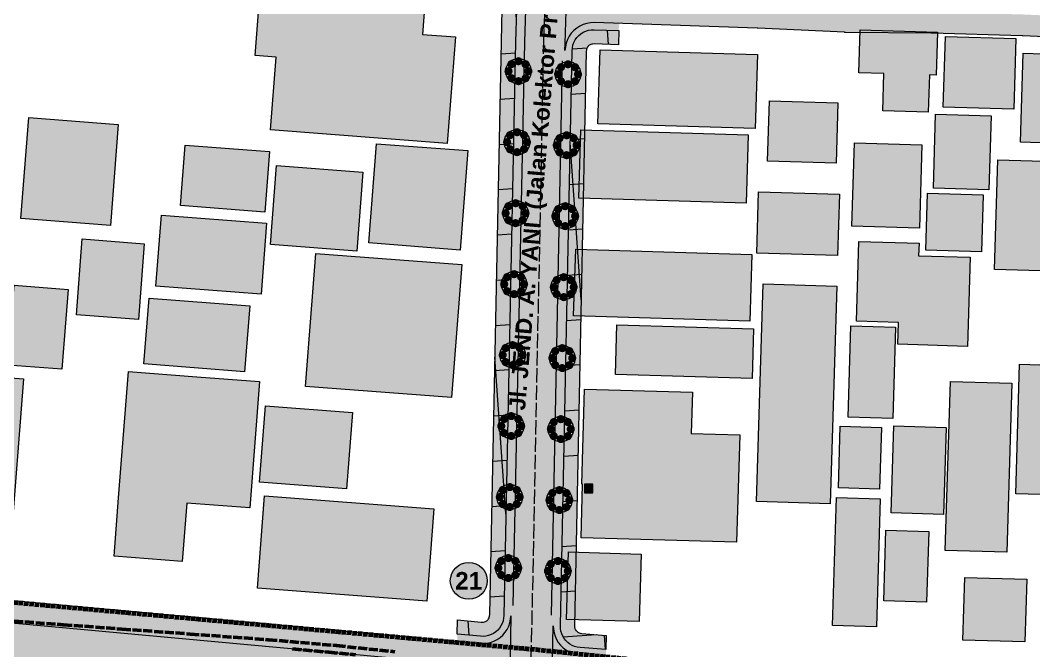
# Model space of a CAD drawing. Header units: metres. Extents: x 305909 to 307171, y 9156037 to 9156671.
# Drawn here: x 306816.2 to 306959.1, y 9156462.2 to 9156551 of the extents above; entities that cross this region are included whole.
import ezdxf
from ezdxf.enums import TextEntityAlignment as Align

# ---------------------------------------------------------------- set-up
doc = ezdxf.new("R2010")
doc.units = ezdxf.units.M
doc.linetypes.add('DASHED', pattern=[1.524, 1.27, -0.254])
doc.linetypes.add('DASHED2', pattern=[0.762, 0.635, -0.127])
for name, color, linetype, lineweight, true_color in [('B-DELINEASI', 7, 'DASHED2', 70, 0xc800c8), ('J-BADAN_KOLEKTOR', 7, 'Continuous', 13, 0x6e6e6e), ('J-MARKA_TEPI', 7, 'Continuous', 13, 0xffffff), ('J-PERKERASAN_JALAN', 7, 'Continuous', 9, 0x989896), ('J-SUMBU_KOLEKTOR', 7, 'DASHED', 18, 0xffffff), ('K-BANGUNAN_LUAR_TAPAK', 7, 'Continuous', 9, 0xdedede), ('P-TROTOAR_AYANI', 7, 'Continuous', 9, 0xd6c8b2), ('T-JALUR_DISTRIBUSI_BARANG', 7, 'DASHED', 50, 0x7832aa), ('T-LABEL_JALAN', 7, 'Continuous', 0, 0x282828), ('T-NOMOR_ELEMEN', 7, 'Continuous', 18, 0x141414), ('U-HIDRAN', 7, 'Continuous', 18, 0xdc1e1e), ('V-JALUR_HIJAU_AYANI', 7, 'Continuous', 0, 0x96cd78), ('V-POHON_PENEDUH', 7, 'Continuous', 13, 0x288232), ('Z-R', 7, 'Continuous', 0, 0xfaf4e6)]:
    doc.layers.add(name, color=color, linetype=linetype, lineweight=lineweight, true_color=true_color)
doc.styles.add('ARIALB', font='arialbd.ttf')

# ---------------------------------------------------------------- blocks, each defined once
blk = doc.blocks.new('POHON')
at = {"true_color": 0x347638}
h = blk.add_hatch(color=97, dxfattribs=at)
h.dxf.hatch_style = 1
edge = h.paths.add_edge_path()
edge.add_arc((0, 0), 1, 0, 360)
at = {"true_color": 0x3e843e}
h = blk.add_hatch(color=97, dxfattribs=at)
h.dxf.hatch_style = 1
edge = h.paths.add_edge_path()
edge.add_arc((-0.552, 0.552), 0.32, 0, 360)
h = blk.add_hatch(color=97, dxfattribs=at)
h.dxf.hatch_style = 1
edge = h.paths.add_edge_path()
edge.add_arc((0, 0.78), 0.32, 0, 360)
h = blk.add_hatch(color=97, dxfattribs=at)
h.dxf.hatch_style = 1
edge = h.paths.add_edge_path()
edge.add_arc((0.552, 0.552), 0.32, 0, 360)
h = blk.add_hatch(color=97, dxfattribs=at)
h.dxf.hatch_style = 1
edge = h.paths.add_edge_path()
edge.add_arc((-0.78, 0), 0.32, 0, 360)
at = {"true_color": 0x62a556}
h = blk.add_hatch(color=85, dxfattribs=at)
h.dxf.hatch_style = 1
edge = h.paths.add_edge_path()
edge.add_arc((-0.2, 0.22), 0.55, 0, 360)
at = {"true_color": 0x697060}
h = blk.add_hatch(color=251, dxfattribs=at)
h.dxf.hatch_style = 1
edge = h.paths.add_edge_path()
edge.add_arc((0.38, -0.38), 1, 0, 360)
at = {"true_color": 0x3e843e}
h = blk.add_hatch(color=97, dxfattribs=at)
h.dxf.hatch_style = 1
edge = h.paths.add_edge_path()
edge.add_arc((0.78, 0), 0.32, 0, 360)
h = blk.add_hatch(color=97, dxfattribs=at)
h.dxf.hatch_style = 1
edge = h.paths.add_edge_path()
edge.add_arc((-0.552, -0.552), 0.32, 0, 360)
h = blk.add_hatch(color=97, dxfattribs=at)
h.dxf.hatch_style = 1
edge = h.paths.add_edge_path()
edge.add_arc((0, -0.78), 0.32, 0, 360)
h = blk.add_hatch(color=97, dxfattribs=at)
h.dxf.hatch_style = 1
edge = h.paths.add_edge_path()
edge.add_arc((0.552, -0.552), 0.32, 0, 360)
at = {"color": 99, "lineweight": 9, "true_color": 0x235528}
blk.add_circle((0, 0), 1, dxfattribs=at)
blk = doc.blocks.new('HIDRAN')
h = blk.add_hatch(color=1)
h.dxf.hatch_style = 1
h.paths.add_polyline_path([(-0.6, -0.6), (0.6, -0.6), (0.6, 0.6), (-0.6, 0.6)])
at = {"color": 7}
blk.add_lwpolyline([(-0.6, -0.6), (0.6, -0.6), (0.6, 0.6), (-0.6, 0.6)], close=True, dxfattribs=at)

msp = doc.modelspace()

# ---------------------------------------------------------------- hatches: boundary and pattern name
at = {"layer": 'J-BADAN_KOLEKTOR', "true_color": 0x54565a}
h = msp.add_hatch(color=251, dxfattribs=at)
h.dxf.hatch_style = 1
h.paths.add_polyline_path([(306889.93, 9156640), (306895.94, 9156640), (306895.48, 9156629.11), (306895.47, 9156629.09), (306895.47, 9156629.06), (306893.32, 9156557.75), (306893.15, 9156552.27), (306893.01, 9156547.72), (306892.99, 9156546.71), (306891.34, 9156465.67), (306891.24, 9156460.85), (306891.22, 9156460.57), (306890.64, 9156455.57), (306884.99, 9156406.25), (306884.35, 9156400.69), (306883.99, 9156395.1), (306877.63, 9156297.46), (306877.62, 9156297.35), (306877.62, 9156297.24), (306877.5, 9156282.78), (306877.04, 9156229.12), (306876.99, 9156223.83), (306876.94, 9156218.12), (306876.81, 9156202.95), (306876.76, 9156196.86), (306876.75, 9156196.67), (306876.43, 9156192.14), (306875.84, 9156183.84), (306875.84, 9156183.82), (306875.83, 9156183.79), (306874.01, 9156152.68), (306874.01, 9156152.67), (306874.01, 9156152.67), (306873.9, 9156150.69), (306873.79, 9156148.75), (306873.79, 9156148.67), (306873.79, 9156148.59), (306873.74, 9156145.72), (306873.72, 9156144.14), (306873.72, 9156144.1), (306873.72, 9156144.04), (306873.72, 9156144.02), (306873.71, 9156143.99), (306873.66, 9156142.89), (306873.49, 9156139.81), (306873.49, 9156139.75), (306873.49, 9156139.7), (306873.21, 9156129.07), (306873.06, 9156123.08), (306872.86, 9156115.62), (306872.83, 9156115.25), (306872.16, 9156110.83), (306864.19, 9156058.08), (306864.17, 9156057.9), (306864.16, 9156057.73), (306863.08, 9156040), (306857.07, 9156040), (306857.11, 9156040.77), (306857.84, 9156052.64), (306858.19, 9156058.4), (306858.21, 9156058.67), (306858.91, 9156063.26), (306864.38, 9156099.48), (306866.83, 9156115.72), (306866.87, 9156115.97), (306866.88, 9156116.21), (306866.92, 9156117.98), (306867.49, 9156139.94), (306867.5, 9156139.96), (306867.5, 9156140), (306867.5, 9156140.01), (306867.5, 9156140.04), (306867.72, 9156144.19), (306867.72, 9156144.26), (306867.72, 9156144.34), (306867.78, 9156148.3), (306867.79, 9156148.8), (306867.79, 9156148.84), (306867.79, 9156148.92), (306867.79, 9156148.92), (306867.79, 9156148.96), (306867.86, 9156150.18), (306868.02, 9156153.01), (306869.54, 9156179), (306869.85, 9156184.19), (306869.85, 9156184.22), (306870.26, 9156189.94), (306870.6, 9156194.73), (306870.75, 9156196.88), (306870.76, 9156197.01), (306870.76, 9156197.13), (306870.86, 9156208.72), (306870.99, 9156223.88), (306870.99, 9156223.88), (306871.58, 9156292.11), (306871.62, 9156297.49), (306871.63, 9156297.66), (306871.98, 9156303.08), (306872.91, 9156317.4), (306878.37, 9156401.13), (306878.37, 9156401.18), (306878.38, 9156401.27), (306878.39, 9156401.32), (306880.54, 9156420.14), (306884.6, 9156455.53), (306885.24, 9156461.11), (306885.36, 9156467.08), (306887.02, 9156547.85), (306887.02, 9156547.87), (306887.15, 9156552.45), (306887.15, 9156552.45), (306889.3, 9156623.57), (306889.3, 9156623.57), (306889.48, 9156629.29), (306889.48, 9156629.32), (306889.7, 9156634.53), (306889.93, 9156640)])
at = {"layer": 'J-MARKA_TEPI', "true_color": 0xffffff}
h = msp.add_hatch(color=7, dxfattribs=at)
h.dxf.hatch_style = 1
h.paths.add_polyline_path([(306888.25, 9156537.2), (306888.95, 9156535.6), (306888.5, 9156535.6), (306888.5, 9156532.8), (306888, 9156532.8), (306888, 9156535.6), (306887.55, 9156535.6)])
h = msp.add_hatch(color=7, dxfattribs=at)
h.dxf.hatch_style = 1
h.paths.add_polyline_path([(306890.54, 9156497.8), (306889.84, 9156499.4), (306890.29, 9156499.4), (306890.29, 9156502.2), (306890.79, 9156502.2), (306890.79, 9156499.4), (306891.24, 9156499.4)])
h = msp.add_hatch(color=7, dxfattribs=at)
h.dxf.hatch_style = 1
h.paths.add_polyline_path([(306886.82, 9156467.2), (306887.52, 9156465.6), (306887.07, 9156465.6), (306887.07, 9156462.8), (306886.57, 9156462.8), (306886.57, 9156465.6), (306886.12, 9156465.6)])
at = {"layer": 'J-PERKERASAN_JALAN', "true_color": 0x989896}
h = msp.add_hatch(color=252, dxfattribs=at)
h.dxf.hatch_style = 1
h.paths.add_polyline_path([(306893.33, 9156557.23), (306893.42, 9156556.71), (306893.57, 9156556.21), (306893.79, 9156555.74), (306894.06, 9156555.29), (306894.4, 9156554.89), (306894.78, 9156554.53), (306895.2, 9156554.23), (306895.66, 9156553.98), (306896.15, 9156553.8), (306896.66, 9156553.68), (306897.18, 9156553.63), (306920.23, 9156552.87), (306920.25, 9156552.86), (306932.47, 9156552.27), (306932.63, 9156552.26), (306944.68, 9156552.16), (306944.7, 9156552.16), (306944.74, 9156552.16), (306957.59, 9156551.78), (306957.62, 9156551.78), (306986.09, 9156550.49), (306986.16, 9156550.48), (306986.32, 9156550.47), (306986.4, 9156550.45), (306988.31, 9156550.06), (306988.41, 9156550.03), (306988.46, 9156550.02), (306988.56, 9156549.99), (306990.32, 9156549.43), (306990.4, 9156549.4), (306990.44, 9156549.39), (306990.53, 9156549.35), (307003.11, 9156544.05), (307003.63, 9156543.87), (307004.57, 9156543.62), (307005.19, 9156543.51), (307006.61, 9156543.36), (307029.48, 9156540.95), (307030, 9156540.93), (307030.51, 9156540.97), (307031.01, 9156541.08), (307031.5, 9156541.26), (307031.96, 9156541.49), (307032.38, 9156541.78), (307032.76, 9156542.13), (307033.1, 9156542.52), (307033.38, 9156542.95), (307033.61, 9156543.41), (307033.77, 9156543.9), (307033.87, 9156544.4), (307033.9, 9156544.92), (307033.93, 9156560.75), (307033.94, 9156560.88), (307034.07, 9156560.88), (307036.8, 9156560.88), (307036.93, 9156560.87), (307036.93, 9156560.75), (307036.9, 9156543.97), (307036.93, 9156543.47), (307037.03, 9156542.98), (307037.18, 9156542.5), (307037.39, 9156542.04), (307037.66, 9156541.62), (307037.98, 9156541.23), (307038.34, 9156540.89), (307038.75, 9156540.59), (307039.19, 9156540.35), (307039.65, 9156540.16), (307040.14, 9156540.04), (307040.64, 9156539.97), (307043.51, 9156539.78), (307043.58, 9156539.78), (307043.62, 9156539.77), (307043.69, 9156539.76), (307046.37, 9156539.39), (307046.49, 9156539.37), (307046.54, 9156539.36), (307046.66, 9156539.33), (307049.25, 9156538.65), (307049.36, 9156538.62), (307049.42, 9156538.6), (307049.53, 9156538.56), (307061.92, 9156533.72), (307062.38, 9156533.57), (307067.21, 9156532.32), (307067.72, 9156532.23), (307076.35, 9156531.18), (307076.8, 9156531.16), (307097.86, 9156531), (307098.52, 9156531.05), (307105.38, 9156532.15), (307105.87, 9156532.26), (307106.33, 9156532.42), (307106.78, 9156532.65), (307109.22, 9156534.09), (307109.59, 9156534.33), (307116.3, 9156539.34), (307116.37, 9156539.39), (307116.52, 9156539.48), (307116.6, 9156539.52), (307119.56, 9156541), (307119.64, 9156541.04), (307119.79, 9156541.1), (307119.92, 9156541.13), (307120.07, 9156541.16), (307120.16, 9156541.18), (307125.95, 9156541.77), (307126.08, 9156541.78), (307126.32, 9156541.78), (307126.44, 9156541.77), (307130.73, 9156541.16), (307131.26, 9156541.12), (307131.79, 9156541.15), (307132.31, 9156541.25), (307132.81, 9156541.42), (307133.29, 9156541.65), (307133.73, 9156541.95), (307134.12, 9156542.3), (307134.47, 9156542.69), (307134.77, 9156543.14), (307135, 9156543.61), (307135.16, 9156544.12), (307135.26, 9156544.64), (307135.29, 9156545.17), (307134.87, 9156579.59), (307134.87, 9156579.7), (307132.84, 9156631.28), (307132.84, 9156631.4), (307132.96, 9156631.41), (307135.7, 9156631.52), (307135.82, 9156631.52), (307135.83, 9156631.4), (307137.87, 9156579.75), (307137.87, 9156579.73), (307137.87, 9156579.71), (307137.87, 9156579.69), (307138.31, 9156543.45), (307138.35, 9156542.94), (307138.45, 9156542.44), (307138.62, 9156541.96), (307138.85, 9156541.5), (307139.13, 9156541.07), (307139.46, 9156540.69), (307139.85, 9156540.35), (307140, 9156540.24), (307140, 9156536.77), (307136.67, 9156537.29), (307136.62, 9156537.29), (307126.63, 9156538.71), (307126.14, 9156538.75), (307125.65, 9156538.73), (307121.42, 9156538.29), (307120.94, 9156538.21), (307120.48, 9156538.08), (307120.04, 9156537.89), (307118.34, 9156537.04), (307117.73, 9156536.67), (307111.18, 9156531.78), (307111.09, 9156531.71), (307111.05, 9156531.68), (307110.96, 9156531.63), (307107.44, 9156529.56), (307107.36, 9156529.52), (307107.21, 9156529.45), (307107.08, 9156529.4), (307106.93, 9156529.36), (307106.83, 9156529.34), (307098.58, 9156528.02), (307098.5, 9156528.01), (307098.34, 9156527.99), (307098.25, 9156527.99), (307076.52, 9156528.16), (307076.41, 9156528.16), (307076.35, 9156528.17), (307076.24, 9156528.18), (307067.07, 9156529.28), (307066.94, 9156529.3), (307066.87, 9156529.32), (307066.74, 9156529.35), (307061.37, 9156530.73), (307061.25, 9156530.76), (307061.19, 9156530.78), (307061.08, 9156530.82), (307048.68, 9156535.67), (307048.24, 9156535.82), (307046.15, 9156536.36), (307045.69, 9156536.46), (307043.44, 9156536.77), (307043.15, 9156536.8), (307035.31, 9156537.32), (307035.27, 9156537.32), (307035.25, 9156537.32), (307035.21, 9156537.33), (307006.32, 9156540.38), (307006.31, 9156540.38), (307004.49, 9156540.57), (307004.41, 9156540.58), (307004.26, 9156540.61), (307004.18, 9156540.62), (307002.56, 9156541.05), (307002.43, 9156541.09), (307002.36, 9156541.12), (307002.23, 9156541.17), (306989.55, 9156546.51), (306989.21, 9156546.63), (306987.88, 9156547.06), (306987.47, 9156547.17), (306986.18, 9156547.43), (306985.55, 9156547.51), (306957.54, 9156548.78), (306957.47, 9156548.78), (306944.69, 9156549.16), (306944.61, 9156549.16), (306932.52, 9156549.26), (306932.48, 9156549.26), (306932.46, 9156549.26), (306932.42, 9156549.27), (306920.16, 9156549.87), (306920.1, 9156549.87), (306897.12, 9156550.63), (306896.6, 9156550.61), (306896.08, 9156550.53), (306895.57, 9156550.37), (306895.09, 9156550.15), (306894.65, 9156549.87), (306894.24, 9156549.53), (306893.88, 9156549.15), (306893.58, 9156548.72), (306893.33, 9156548.25), (306893.15, 9156547.75), (306893.04, 9156547.24), (306892.99, 9156546.71), (306893.01, 9156547.72), (306893.15, 9156552.27), (306893.32, 9156557.75), (306893.33, 9156557.23)])
h = msp.add_hatch(color=252, dxfattribs=at)
h.dxf.hatch_style = 1
h.paths.add_polyline_path([(306746.83, 9156478.13), (306746.85, 9156478.13), (306801.84, 9156470.45), (306802.02, 9156470.43), (306881, 9156463.18), (306881.5, 9156463.17), (306882.01, 9156463.21), (306882.5, 9156463.33), (306882.97, 9156463.5), (306883.42, 9156463.73), (306883.84, 9156464.02), (306884.21, 9156464.35), (306884.54, 9156464.74), (306884.82, 9156465.16), (306885.05, 9156465.61), (306885.22, 9156466.08), (306885.32, 9156466.58), (306885.36, 9156467.08), (306885.24, 9156461.11), (306884.6, 9156455.53), (306884.63, 9156456.06), (306884.58, 9156456.59), (306884.47, 9156457.1), (306884.28, 9156457.6), (306884.04, 9156458.07), (306883.73, 9156458.51), (306883.37, 9156458.9), (306882.96, 9156459.23), (306882.51, 9156459.51), (306882.03, 9156459.73), (306881.52, 9156459.88), (306880.99, 9156459.97), (306801.62, 9156467.26), (306801.58, 9156467.26), (306801.55, 9156467.26), (306801.5, 9156467.27), (306746.83, 9156474.9), (306746.83, 9156478.13)])
h = msp.add_hatch(color=252, dxfattribs=at)
h.dxf.hatch_style = 1
h.paths.add_polyline_path([(306891.36, 9156465.17), (306891.44, 9156464.68), (306891.59, 9156464.19), (306891.79, 9156463.74), (306892.05, 9156463.31), (306892.36, 9156462.91), (306892.72, 9156462.56), (306893.13, 9156462.26), (306893.56, 9156462.01), (306894.02, 9156461.81), (306894.51, 9156461.68), (306895.01, 9156461.6), (306967.19, 9156455.66), (306967.2, 9156455.66), (306967.25, 9156455.66), (306982.13, 9156454.07), (306982.13, 9156451.56), (306972.51, 9156452.58), (306971.98, 9156452.6), (306971.46, 9156452.56), (306970.94, 9156452.44), (306970.45, 9156452.25), (306969.98, 9156452.01), (306969.55, 9156451.7), (306969.17, 9156451.34), (306968.83, 9156450.93), (306968.55, 9156450.48), (306968.34, 9156450), (306968.19, 9156449.49), (306968.1, 9156448.97), (306963.02, 9156393.62), (306959.99, 9156362.59), (306959.97, 9156362.05), (306960.03, 9156361.51), (306960.16, 9156360.98), (306960.36, 9156360.48), (306960.62, 9156360.01), (306960.95, 9156359.58), (306961.33, 9156359.19), (306961.77, 9156358.86), (306962.24, 9156358.6), (306962.74, 9156358.4), (306963.27, 9156358.26), (306963.81, 9156358.21), (306982.13, 9156357.48), (306982.13, 9156354.48), (306963.38, 9156355.22), (306962.85, 9156355.21), (306962.33, 9156355.13), (306961.83, 9156354.98), (306961.35, 9156354.76), (306960.91, 9156354.49), (306960.5, 9156354.16), (306960.14, 9156353.78), (306959.83, 9156353.35), (306959.58, 9156352.89), (306959.4, 9156352.4), (306959.27, 9156351.89), (306959.22, 9156351.37), (306957.69, 9156309.89), (306957.69, 9156309.57), (306959.72, 9156261.68), (306959.72, 9156261.58), (306959.71, 9156261.4), (306959.69, 9156261.25), (306959.65, 9156261.1), (306959.59, 9156260.96), (306959.52, 9156260.82), (306959.42, 9156260.67), (306959.36, 9156260.59), (306958.76, 9156259.84), (306958.7, 9156259.77), (306958.59, 9156259.65), (306958.48, 9156259.56), (306958.37, 9156259.48), (306958.22, 9156259.4), (306958.14, 9156259.36), (306957.21, 9156258.94), (306957.12, 9156258.9), (306956.96, 9156258.85), (306956.82, 9156258.82), (306956.65, 9156258.79), (306956.55, 9156258.79), (306936.77, 9156258.19), (306936.24, 9156258.14), (306935.72, 9156258.02), (306935.23, 9156257.83), (306934.76, 9156257.58), (306934.33, 9156257.27), (306933.95, 9156256.9), (306933.61, 9156256.49), (306933.34, 9156256.04), (306933.13, 9156255.55), (306932.98, 9156255.04), (306932.9, 9156254.52), (306932.89, 9156253.99), (306935.22, 9156209.04), (306935.28, 9156208.54), (306935.4, 9156208.05), (306935.58, 9156207.58), (306935.82, 9156207.13), (306936.11, 9156206.72), (306936.46, 9156206.35), (306936.84, 9156206.03), (306937.27, 9156205.75), (306937.72, 9156205.54), (306938.2, 9156205.38), (306938.7, 9156205.28), (306939.2, 9156205.25), (306939.7, 9156205.28), (306954.99, 9156207.14), (306955.01, 9156207.15), (306967.83, 9156208.52), (306967.93, 9156208.53), (306974.74, 9156209.43), (306974.81, 9156209.44), (306974.84, 9156209.44), (306974.9, 9156209.45), (306981.98, 9156209.92), (306982.02, 9156209.92), (306982.04, 9156209.92), (306982.09, 9156209.92), (306982.13, 9156209.92), (306982.13, 9156206.92), (306982.08, 9156206.92), (306975.25, 9156206.46), (306974.99, 9156206.44), (306968.26, 9156205.55), (306968.25, 9156205.55), (306968.2, 9156205.54), (306955.38, 9156204.17), (306955.33, 9156204.16), (306934.27, 9156201.59), (306934.19, 9156201.58), (306908.98, 9156197.96), (306908.91, 9156197.95), (306908.87, 9156197.95), (306908.81, 9156197.94), (306880.13, 9156195.85), (306879.61, 9156195.78), (306879.11, 9156195.64), (306878.64, 9156195.44), (306878.19, 9156195.18), (306877.78, 9156194.86), (306877.41, 9156194.5), (306877.1, 9156194.08), (306876.84, 9156193.64), (306876.64, 9156193.16), (306876.5, 9156192.66), (306876.43, 9156192.14), (306876.75, 9156196.67), (306876.76, 9156196.86), (306876.81, 9156202.95), (306876.84, 9156202.44), (306876.93, 9156201.94), (306877.09, 9156201.46), (306877.3, 9156201), (306877.57, 9156200.57), (306877.9, 9156200.18), (306878.27, 9156199.83), (306878.68, 9156199.53), (306879.13, 9156199.29), (306879.6, 9156199.11), (306880.09, 9156198.98), (306880.6, 9156198.92), (306881.1, 9156198.93), (306908.43, 9156200.92), (306908.71, 9156200.95), (306928.85, 9156203.84), (306929.37, 9156203.95), (306929.88, 9156204.14), (306930.35, 9156204.38), (306930.79, 9156204.69), (306931.19, 9156205.06), (306931.53, 9156205.47), (306931.81, 9156205.93), (306932.03, 9156206.42), (306932.18, 9156206.94), (306932.26, 9156207.47), (306932.27, 9156208.01), (306929.73, 9156257.04), (306929.73, 9156257.14), (306929.74, 9156257.32), (306929.76, 9156257.47), (306929.8, 9156257.62), (306929.86, 9156257.76), (306929.92, 9156257.9), (306930.02, 9156258.05), (306930.08, 9156258.13), (306931.56, 9156260.01), (306931.62, 9156260.08), (306931.74, 9156260.21), (306931.85, 9156260.31), (306931.98, 9156260.39), (306932.11, 9156260.46), (306932.25, 9156260.52), (306932.41, 9156260.58), (306932.51, 9156260.6), (306934.98, 9156261.11), (306935.06, 9156261.13), (306935.23, 9156261.15), (306935.32, 9156261.15), (306952.67, 9156261.67), (306953.19, 9156261.72), (306953.7, 9156261.84), (306954.2, 9156262.03), (306954.66, 9156262.28), (306955.09, 9156262.58), (306955.47, 9156262.95), (306955.81, 9156263.35), (306956.08, 9156263.8), (306956.3, 9156264.29), (306956.45, 9156264.79), (306956.53, 9156265.31), (306956.54, 9156265.84), (306954.69, 9156309.62), (306954.69, 9156309.7), (306954.69, 9156309.74), (306954.69, 9156309.82), (306956.42, 9156356.96), (306956.43, 9156357.02), (306956.43, 9156357.05), (306956.43, 9156357.11), (306959.49, 9156388.38), (306959.51, 9156388.9), (306959.46, 9156389.43), (306959.34, 9156389.94), (306959.15, 9156390.43), (306958.9, 9156390.89), (306958.59, 9156391.32), (306958.23, 9156391.7), (306957.82, 9156392.03), (306957.38, 9156392.31), (306956.9, 9156392.52), (306956.39, 9156392.67), (306955.87, 9156392.75), (306888.34, 9156398.82), (306887.81, 9156398.84), (306887.28, 9156398.78), (306886.76, 9156398.65), (306886.27, 9156398.45), (306885.8, 9156398.2), (306885.38, 9156397.88), (306885, 9156397.51), (306884.67, 9156397.09), (306884.4, 9156396.63), (306884.2, 9156396.14), (306884.06, 9156395.63), (306883.99, 9156395.1), (306884.35, 9156400.69), (306884.99, 9156406.25), (306884.96, 9156405.72), (306885.01, 9156405.19), (306885.12, 9156404.67), (306885.31, 9156404.17), (306885.55, 9156403.7), (306885.86, 9156403.27), (306886.22, 9156402.88), (306886.64, 9156402.54), (306887.09, 9156402.26), (306887.57, 9156402.05), (306888.08, 9156401.89), (306888.61, 9156401.81), (306956.19, 9156395.73), (306956.72, 9156395.72), (306957.24, 9156395.78), (306957.74, 9156395.9), (306958.23, 9156396.09), (306958.69, 9156396.34), (306959.11, 9156396.65), (306959.49, 9156397.01), (306959.82, 9156397.41), (306960.09, 9156397.86), (306960.31, 9156398.34), (306960.45, 9156398.84), (306960.54, 9156399.35), (306965.12, 9156449.27), (306965.13, 9156449.8), (306965.08, 9156450.32), (306964.95, 9156450.83), (306964.76, 9156451.32), (306964.51, 9156451.79), (306964.2, 9156452.21), (306963.83, 9156452.59), (306963.42, 9156452.92), (306962.97, 9156453.19), (306962.49, 9156453.4), (306961.98, 9156453.55), (306961.46, 9156453.62), (306894.95, 9156459.1), (306894.43, 9156459.11), (306893.93, 9156459.05), (306893.43, 9156458.93), (306892.95, 9156458.75), (306892.5, 9156458.51), (306892.08, 9156458.21), (306891.71, 9156457.86), (306891.38, 9156457.46), (306891.11, 9156457.03), (306890.89, 9156456.56), (306890.74, 9156456.07), (306890.64, 9156455.57), (306891.22, 9156460.57), (306891.24, 9156460.85), (306891.34, 9156465.67), (306891.36, 9156465.17)])
at = {"layer": 'K-BANGUNAN_LUAR_TAPAK', "true_color": 0xe8e8e6}
h = msp.add_hatch(color=254, dxfattribs=at)
h.dxf.hatch_style = 1
h.paths.add_polyline_path([(306873.39, 9156555.24), (306872.89, 9156548.98), (306877.53, 9156548.63), (306876.36, 9156533.62), (306851.46, 9156535.54), (306852.26, 9156545.79), (306849.29, 9156546.02), (306850.14, 9156557.02), (306873.39, 9156555.24)])
h = msp.add_hatch(color=254, dxfattribs=at)
h.dxf.hatch_style = 1
h.paths.add_polyline_path([(306944.21, 9156538.01), (306937.78, 9156538.21), (306937.93, 9156543.46), (306934.44, 9156543.57), (306934.62, 9156549.6), (306945.49, 9156549.27), (306945.31, 9156543.24), (306944.38, 9156543.27), (306944.21, 9156538.01)])
h = msp.add_hatch(color=254, dxfattribs=at)
h.dxf.hatch_style = 1
h.paths.add_polyline_path([(306956.57, 9156548.39), (306956.27, 9156538.44), (306946.32, 9156538.73), (306946.62, 9156548.69), (306956.57, 9156548.39)])
h = msp.add_hatch(color=254, dxfattribs=at)
h.dxf.hatch_style = 1
h.paths.add_polyline_path([(306920.12, 9156546.13), (306919.8, 9156535.71), (306897.62, 9156536.38), (306897.93, 9156546.8), (306920.12, 9156546.13)])
h = msp.add_hatch(color=254, dxfattribs=at)
h.dxf.hatch_style = 1
h.paths.add_polyline_path([(306963.26, 9156546.13), (306962.88, 9156533.61), (306957.2, 9156533.79), (306957.58, 9156546.31), (306963.26, 9156546.13)])
h = msp.add_hatch(color=254, dxfattribs=at)
h.dxf.hatch_style = 1
h.paths.add_polyline_path([(306931.48, 9156539.33), (306931.22, 9156530.84), (306921.53, 9156531.13), (306921.8, 9156539.62), (306931.48, 9156539.33)])
h = msp.add_hatch(color=254, dxfattribs=at)
h.dxf.hatch_style = 1
h.paths.add_polyline_path([(306830.01, 9156536.27), (306828.9, 9156522.06), (306816.28, 9156523.03), (306817.39, 9156537.25), (306830.01, 9156536.27)])
h = msp.add_hatch(color=254, dxfattribs=at)
h.dxf.hatch_style = 1
h.paths.add_polyline_path([(306953.09, 9156537.5), (306952.77, 9156527.1), (306944.94, 9156527.33), (306945.25, 9156537.73), (306953.09, 9156537.5)])
h = msp.add_hatch(color=254, dxfattribs=at)
h.dxf.hatch_style = 1
h.paths.add_polyline_path([(306918.81, 9156534.84), (306918.52, 9156525.2), (306894.95, 9156525.9), (306895.24, 9156535.54), (306918.81, 9156534.84)])
h = msp.add_hatch(color=254, dxfattribs=at)
h.dxf.hatch_style = 1
h.paths.add_polyline_path([(306943.31, 9156533.43), (306942.96, 9156521.7), (306933.44, 9156521.98), (306933.8, 9156533.71), (306943.31, 9156533.43)])
h = msp.add_hatch(color=254, dxfattribs=at)
h.dxf.hatch_style = 1
h.paths.add_polyline_path([(306851.32, 9156532.47), (306850.66, 9156523.93), (306838.78, 9156524.85), (306839.46, 9156533.39), (306851.32, 9156532.47)])
h = msp.add_hatch(color=254, dxfattribs=at)
h.dxf.hatch_style = 1
h.paths.add_polyline_path([(306879.31, 9156532.6), (306878.22, 9156518.59), (306865.33, 9156519.59), (306866.42, 9156533.58), (306879.31, 9156532.6)])
h = msp.add_hatch(color=254, dxfattribs=at)
h.dxf.hatch_style = 1
h.paths.add_polyline_path([(306962.1, 9156531.05), (306961.62, 9156515.6), (306953.54, 9156515.84), (306954.01, 9156531.3), (306962.1, 9156531.05)])
h = msp.add_hatch(color=254, dxfattribs=at)
h.dxf.hatch_style = 1
h.paths.add_polyline_path([(306864.51, 9156529.58), (306863.64, 9156518.44), (306851.46, 9156519.38), (306852.33, 9156530.52), (306864.51, 9156529.58)])
h = msp.add_hatch(color=254, dxfattribs=at)
h.dxf.hatch_style = 1
h.paths.add_polyline_path([(306931.69, 9156526.48), (306931.43, 9156517.82), (306920.03, 9156518.16), (306920.29, 9156526.82), (306931.69, 9156526.48)])
h = msp.add_hatch(color=254, dxfattribs=at)
h.dxf.hatch_style = 1
h.paths.add_polyline_path([(306951.94, 9156526.39), (306951.7, 9156518.35), (306943.87, 9156518.58), (306944.12, 9156526.62), (306951.94, 9156526.39)])
h = msp.add_hatch(color=254, dxfattribs=at)
h.dxf.hatch_style = 1
h.paths.add_polyline_path([(306850.91, 9156522.36), (306850.13, 9156512.37), (306835.31, 9156513.51), (306836.09, 9156523.5), (306850.91, 9156522.36)])
h = msp.add_hatch(color=254, dxfattribs=at)
h.dxf.hatch_style = 1
h.paths.add_polyline_path([(306833.66, 9156519.49), (306832.84, 9156508.82), (306824.1, 9156509.49), (306824.93, 9156520.17), (306833.66, 9156519.49)])
h = msp.add_hatch(color=254, dxfattribs=at)
h.dxf.hatch_style = 1
h.paths.add_polyline_path([(306950.13, 9156517.57), (306949.75, 9156505.03), (306939.92, 9156505.34), (306940.02, 9156508.39), (306934.1, 9156508.56), (306934.44, 9156519.82), (306942.91, 9156519.57), (306942.85, 9156517.79), (306950.13, 9156517.57)])
h = msp.add_hatch(color=254, dxfattribs=at)
h.dxf.hatch_style = 1
h.paths.add_polyline_path([(306878.43, 9156516.56), (306876.98, 9156497.81), (306856.41, 9156499.39), (306857.87, 9156518.13), (306878.43, 9156516.56)])
h = msp.add_hatch(color=254, dxfattribs=at)
h.dxf.hatch_style = 1
h.paths.add_polyline_path([(306919.31, 9156517.96), (306919.03, 9156508.59), (306894.21, 9156509.33), (306894.5, 9156518.7), (306919.31, 9156517.96)])
h = msp.add_hatch(color=254, dxfattribs=at)
h.dxf.hatch_style = 1
h.paths.add_polyline_path([(306931.31, 9156513.51), (306930.38, 9156482.83), (306920, 9156483.15), (306920.93, 9156513.82), (306931.31, 9156513.51)])
h = msp.add_hatch(color=254, dxfattribs=at)
h.dxf.hatch_style = 1
h.paths.add_polyline_path([(306822.95, 9156513.05), (306822.07, 9156501.82), (306814.43, 9156502.4), (306815.31, 9156513.63), (306822.95, 9156513.05)])
h = msp.add_hatch(color=254, dxfattribs=at)
h.dxf.hatch_style = 1
h.paths.add_polyline_path([(306848.54, 9156510.74), (306847.82, 9156501.46), (306833.61, 9156502.55), (306834.34, 9156511.83), (306848.54, 9156510.74)])
h = msp.add_hatch(color=254, dxfattribs=at)
h.dxf.hatch_style = 1
h.paths.add_polyline_path([(306919.57, 9156507.5), (306919.36, 9156500.51), (306900.1, 9156501.08), (306900.32, 9156508.07), (306919.57, 9156507.5)])
h = msp.add_hatch(color=254, dxfattribs=at)
h.dxf.hatch_style = 1
h.paths.add_polyline_path([(306939.6, 9156507.72), (306939.21, 9156494.85), (306932.92, 9156495.04), (306933.31, 9156507.91), (306939.6, 9156507.72)])
h = msp.add_hatch(color=254, dxfattribs=at)
h.dxf.hatch_style = 1
h.paths.add_polyline_path([(306965.71, 9156502.23), (306965.16, 9156484), (306956.54, 9156484.26), (306957.09, 9156502.5), (306965.71, 9156502.23)])
h = msp.add_hatch(color=254, dxfattribs=at)
h.dxf.hatch_style = 1
h.paths.add_polyline_path([(306805.36, 9156499.32), (306805.52, 9156501.28), (306816.64, 9156500.43), (306814.8, 9156476.88), (306803.69, 9156477.73), (306803.93, 9156480.92), (306795.86, 9156481.55), (306797.3, 9156499.94), (306805.36, 9156499.32)])
h = msp.add_hatch(color=254, dxfattribs=at)
h.dxf.hatch_style = 1
h.paths.add_polyline_path([(306849.94, 9156500.06), (306848.56, 9156482.28), (306839.67, 9156482.96), (306839.03, 9156474.72), (306829.42, 9156475.46), (306830.06, 9156483.7), (306831.44, 9156501.48), (306841.06, 9156500.74), (306849.94, 9156500.06)])
h = msp.add_hatch(color=254, dxfattribs=at)
h.dxf.hatch_style = 1
h.paths.add_polyline_path([(306956, 9156499.84), (306955.27, 9156476.02), (306946.6, 9156476.29), (306947.34, 9156500.1), (306956, 9156499.84)])
h = msp.add_hatch(color=254, dxfattribs=at)
h.dxf.hatch_style = 1
h.paths.add_polyline_path([(306917.62, 9156492.55), (306917.16, 9156477.42), (306895.25, 9156478.07), (306895.48, 9156485.62), (306895.35, 9156485.63), (306895.76, 9156499.01), (306910.95, 9156498.56), (306910.77, 9156492.75), (306917.62, 9156492.55)])
h = msp.add_hatch(color=254, dxfattribs=at)
h.dxf.hatch_style = 1
h.paths.add_polyline_path([(306863.01, 9156495.73), (306862.17, 9156484.97), (306849.93, 9156485.91), (306850.77, 9156496.67), (306863.01, 9156495.73)])
h = msp.add_hatch(color=254, dxfattribs=at)
h.dxf.hatch_style = 1
h.paths.add_polyline_path([(306937.6, 9156493.61), (306937.33, 9156484.92), (306931.55, 9156485.1), (306931.81, 9156493.79), (306937.6, 9156493.61)])
h = msp.add_hatch(color=254, dxfattribs=at)
h.dxf.hatch_style = 1
h.paths.add_polyline_path([(306946.74, 9156493.6), (306946.37, 9156481.35), (306938.99, 9156481.58), (306939.36, 9156493.82), (306946.74, 9156493.6)])
h = msp.add_hatch(color=254, dxfattribs=at)
h.dxf.hatch_style = 1
h.paths.add_polyline_path([(306874.51, 9156482.14), (306873.49, 9156469.13), (306849.62, 9156470.96), (306850.63, 9156483.98), (306874.51, 9156482.14)])
h = msp.add_hatch(color=254, dxfattribs=at)
h.dxf.hatch_style = 1
h.paths.add_polyline_path([(306937.44, 9156483.54), (306936.89, 9156465.51), (306930.71, 9156465.69), (306931.27, 9156483.72), (306937.44, 9156483.54)])
h = msp.add_hatch(color=254, dxfattribs=at)
h.dxf.hatch_style = 1
h.paths.add_polyline_path([(306944.28, 9156478.93), (306943.97, 9156469), (306937.94, 9156469.17), (306938.24, 9156479.12), (306944.28, 9156478.93)])
h = msp.add_hatch(color=254, dxfattribs=at)
h.dxf.hatch_style = 1
h.paths.add_polyline_path([(306903.73, 9156475.76), (306903.44, 9156466.26), (306893.2, 9156466.57), (306893.48, 9156476.07), (306903.73, 9156475.76)])
h = msp.add_hatch(color=254, dxfattribs=at)
h.dxf.hatch_style = 1
h.paths.add_polyline_path([(306958.11, 9156472.21), (306957.84, 9156463.39), (306949.09, 9156463.65), (306949.37, 9156472.47), (306958.11, 9156472.21)])
at = {"layer": 'P-TROTOAR_AYANI', "true_color": 0xd4ccbe}
h = msp.add_hatch(color=9, dxfattribs=at)
h.dxf.hatch_style = 1
h.paths.add_polyline_path([(306885.27, 9156626.7), (306885.71, 9156626.67), (306886.1, 9156626.59), (306886.48, 9156626.46), (306886.83, 9156626.28), (306887.16, 9156626.05), (306887.46, 9156625.78), (306887.72, 9156625.48), (306887.93, 9156625.14), (306888.1, 9156624.78), (306888.22, 9156624.4), (306888.29, 9156624), (306888.3, 9156623.57), (306886.15, 9156552.48), (306886.02, 9156547.9), (306886.02, 9156547.9), (306886.02, 9156547.87), (306886.02, 9156547.87), (306884.36, 9156467.13), (306884.33, 9156466.72), (306884.25, 9156466.35), (306884.13, 9156466), (306883.96, 9156465.66), (306883.75, 9156465.34), (306883.5, 9156465.06), (306883.22, 9156464.81), (306882.91, 9156464.59), (306882.57, 9156464.42), (306882.21, 9156464.29), (306881.84, 9156464.2), (306881.47, 9156464.17), (306881.06, 9156464.18), (306877.81, 9156464.48), (306877.85, 9156466.48), (306881.18, 9156466.18), (306881.4, 9156466.17), (306881.52, 9156466.18), (306881.65, 9156466.21), (306881.76, 9156466.25), (306881.87, 9156466.31), (306881.98, 9156466.38), (306882.07, 9156466.46), (306882.15, 9156466.56), (306882.22, 9156466.66), (306882.28, 9156466.78), (306882.32, 9156466.89), (306882.35, 9156467.02), (306882.37, 9156467.24), (306884.02, 9156547.91), (306884.02, 9156547.92), (306884.02, 9156547.95), (306884.02, 9156547.96), (306884.15, 9156552.54), (306886.3, 9156623.57), (306886.29, 9156623.8), (306886.27, 9156623.93), (306886.23, 9156624.05), (306886.18, 9156624.17), (306886.11, 9156624.29), (306886.02, 9156624.39), (306885.92, 9156624.48), (306885.81, 9156624.55), (306885.69, 9156624.61), (306885.57, 9156624.65), (306885.44, 9156624.68), (306885.21, 9156624.7), (306881.84, 9156624.7), (306881.9, 9156626.7), (306885.27, 9156626.7)])
at = {"layer": 'P-TROTOAR_AYANI', "true_color": 0xbeb6a8}
h = msp.add_hatch(dxfattribs=at)
h.set_pattern_fill('NET', color=253, scale=2, angle=4)
h.paths.add_polyline_path([(306885.27, 9156626.7), (306885.71, 9156626.67), (306886.1, 9156626.59), (306886.48, 9156626.46), (306886.83, 9156626.28), (306887.16, 9156626.05), (306887.46, 9156625.78), (306887.72, 9156625.48), (306887.93, 9156625.14), (306888.1, 9156624.78), (306888.22, 9156624.4), (306888.29, 9156624), (306888.3, 9156623.57), (306886.15, 9156552.48), (306886.02, 9156547.9), (306886.02, 9156547.9), (306886.02, 9156547.87), (306886.02, 9156547.87), (306884.36, 9156467.13), (306884.33, 9156466.72), (306884.25, 9156466.35), (306884.13, 9156466), (306883.96, 9156465.66), (306883.75, 9156465.34), (306883.5, 9156465.06), (306883.22, 9156464.81), (306882.91, 9156464.59), (306882.57, 9156464.42), (306882.21, 9156464.29), (306881.84, 9156464.2), (306881.47, 9156464.17), (306881.06, 9156464.18), (306877.81, 9156464.48), (306877.85, 9156466.48), (306881.18, 9156466.18), (306881.4, 9156466.17), (306881.52, 9156466.18), (306881.65, 9156466.21), (306881.76, 9156466.25), (306881.87, 9156466.31), (306881.98, 9156466.38), (306882.07, 9156466.46), (306882.15, 9156466.56), (306882.22, 9156466.66), (306882.28, 9156466.78), (306882.32, 9156466.89), (306882.35, 9156467.02), (306882.37, 9156467.24), (306884.02, 9156547.91), (306884.02, 9156547.92), (306884.02, 9156547.95), (306884.02, 9156547.96), (306884.15, 9156552.54), (306886.3, 9156623.57), (306886.29, 9156623.8), (306886.27, 9156623.93), (306886.23, 9156624.05), (306886.18, 9156624.17), (306886.11, 9156624.29), (306886.02, 9156624.39), (306885.92, 9156624.48), (306885.81, 9156624.55), (306885.69, 9156624.61), (306885.57, 9156624.65), (306885.44, 9156624.68), (306885.21, 9156624.7), (306881.84, 9156624.7), (306881.9, 9156626.7), (306885.27, 9156626.7)])
at = {"layer": 'P-TROTOAR_AYANI', "true_color": 0xd4ccbe}
h = msp.add_hatch(color=9, dxfattribs=at)
h.dxf.hatch_style = 1
h.paths.add_polyline_path([(306897.12, 9156547.63), (306896.89, 9156547.62), (306896.77, 9156547.6), (306896.64, 9156547.56), (306896.52, 9156547.51), (306896.41, 9156547.44), (306896.31, 9156547.35), (306896.22, 9156547.26), (306896.14, 9156547.15), (306896.08, 9156547.03), (306896.04, 9156546.91), (306896.01, 9156546.78), (306895.99, 9156546.55), (306894.34, 9156465.71), (306894.35, 9156465.49), (306894.37, 9156465.36), (306894.4, 9156465.24), (306894.45, 9156465.13), (306894.52, 9156465.02), (306894.6, 9156464.93), (306894.69, 9156464.84), (306894.79, 9156464.76), (306894.89, 9156464.7), (306895.01, 9156464.65), (306895.13, 9156464.62), (306895.35, 9156464.59), (306898.81, 9156464.3), (306898.77, 9156462.3), (306895.12, 9156462.6), (306894.72, 9156462.66), (306894.35, 9156462.76), (306894.01, 9156462.9), (306893.68, 9156463.09), (306893.38, 9156463.32), (306893.11, 9156463.58), (306892.87, 9156463.88), (306892.68, 9156464.2), (306892.53, 9156464.54), (306892.42, 9156464.9), (306892.35, 9156465.28), (306892.34, 9156465.68), (306893.99, 9156546.66), (306894.03, 9156547.09), (306894.11, 9156547.47), (306894.25, 9156547.84), (306894.43, 9156548.19), (306894.66, 9156548.52), (306894.93, 9156548.81), (306895.23, 9156549.06), (306895.57, 9156549.27), (306895.93, 9156549.43), (306896.31, 9156549.55), (306896.7, 9156549.61), (306897.12, 9156549.63), (306900.57, 9156549.51), (306900.51, 9156547.53), (306900.51, 9156547.52), (306897.12, 9156547.63)])
at = {"layer": 'P-TROTOAR_AYANI', "true_color": 0xbeb6a8}
h = msp.add_hatch(dxfattribs=at)
h.set_pattern_fill('NET', color=253, scale=2, angle=4)
h.paths.add_polyline_path([(306897.12, 9156547.63), (306896.89, 9156547.62), (306896.77, 9156547.6), (306896.64, 9156547.56), (306896.52, 9156547.51), (306896.41, 9156547.44), (306896.31, 9156547.35), (306896.22, 9156547.26), (306896.14, 9156547.15), (306896.08, 9156547.03), (306896.04, 9156546.91), (306896.01, 9156546.78), (306895.99, 9156546.55), (306894.34, 9156465.71), (306894.35, 9156465.49), (306894.37, 9156465.36), (306894.4, 9156465.24), (306894.45, 9156465.13), (306894.52, 9156465.02), (306894.6, 9156464.93), (306894.69, 9156464.84), (306894.79, 9156464.76), (306894.89, 9156464.7), (306895.01, 9156464.65), (306895.13, 9156464.62), (306895.35, 9156464.59), (306898.81, 9156464.3), (306898.77, 9156462.3), (306895.12, 9156462.6), (306894.72, 9156462.66), (306894.35, 9156462.76), (306894.01, 9156462.9), (306893.68, 9156463.09), (306893.38, 9156463.32), (306893.11, 9156463.58), (306892.87, 9156463.88), (306892.68, 9156464.2), (306892.53, 9156464.54), (306892.42, 9156464.9), (306892.35, 9156465.28), (306892.34, 9156465.68), (306893.99, 9156546.66), (306894.03, 9156547.09), (306894.11, 9156547.47), (306894.25, 9156547.84), (306894.43, 9156548.19), (306894.66, 9156548.52), (306894.93, 9156548.81), (306895.23, 9156549.06), (306895.57, 9156549.27), (306895.93, 9156549.43), (306896.31, 9156549.55), (306896.7, 9156549.61), (306897.12, 9156549.63), (306900.57, 9156549.51), (306900.51, 9156547.53), (306900.51, 9156547.52), (306897.12, 9156547.63)])
at = {"layer": 'T-JALUR_DISTRIBUSI_BARANG', "true_color": 0x7832aa}
h = msp.add_hatch(color=195, dxfattribs=at)
h.dxf.hatch_style = 1
h.paths.add_polyline_path([(306854.19, 9156463.44), (306851.08, 9156462.35), (306851.32, 9156465.04)])
h = msp.add_hatch(color=195, dxfattribs=at)
h.dxf.hatch_style = 1
h.paths.add_polyline_path([(306863.45, 9156461.58), (306860.34, 9156460.51), (306860.59, 9156463.2)])
at = {"layer": 'T-NOMOR_ELEMEN', "true_color": 0xffffff}
h = msp.add_hatch(color=7, dxfattribs=at)
h.dxf.hatch_style = 1
edge = h.paths.add_edge_path()
edge.add_arc((306879.42, 9156472), 2.6, 0, 360)
at = {"layer": 'V-JALUR_HIJAU_AYANI', "true_color": 0x84ba60}
h = msp.add_hatch(color=83, dxfattribs=at)
h.dxf.hatch_style = 1
h.paths.add_polyline_path([(306885.31, 9156627.7), (306885.84, 9156627.66), (306886.36, 9156627.55), (306886.87, 9156627.38), (306887.34, 9156627.14), (306887.78, 9156626.84), (306888.18, 9156626.48), (306888.52, 9156626.07), (306888.81, 9156625.62), (306889.04, 9156625.14), (306889.2, 9156624.63), (306889.29, 9156624.11), (306889.3, 9156623.57), (306887.15, 9156552.45), (306887.02, 9156547.87), (306887.02, 9156547.85), (306885.36, 9156467.08), (306885.32, 9156466.58), (306885.22, 9156466.08), (306885.05, 9156465.61), (306884.82, 9156465.16), (306884.54, 9156464.74), (306884.21, 9156464.35), (306883.84, 9156464.02), (306883.42, 9156463.73), (306882.97, 9156463.5), (306882.5, 9156463.33), (306882.01, 9156463.21), (306881.5, 9156463.17), (306881, 9156463.18), (306877.79, 9156463.47), (306877.81, 9156464.48), (306881.06, 9156464.18), (306881.47, 9156464.17), (306881.84, 9156464.2), (306882.21, 9156464.29), (306882.57, 9156464.42), (306882.91, 9156464.59), (306883.22, 9156464.81), (306883.5, 9156465.06), (306883.75, 9156465.34), (306883.96, 9156465.66), (306884.13, 9156466), (306884.25, 9156466.35), (306884.33, 9156466.72), (306884.36, 9156467.13), (306886.02, 9156547.87), (306886.02, 9156547.87), (306886.02, 9156547.9), (306886.02, 9156547.9), (306886.15, 9156552.48), (306888.3, 9156623.57), (306888.29, 9156624), (306888.22, 9156624.4), (306888.1, 9156624.78), (306887.93, 9156625.14), (306887.72, 9156625.48), (306887.46, 9156625.78), (306887.16, 9156626.05), (306886.83, 9156626.28), (306886.48, 9156626.46), (306886.1, 9156626.59), (306885.71, 9156626.67), (306885.27, 9156626.7), (306881.9, 9156626.7), (306881.93, 9156627.7), (306885.31, 9156627.7)])
h = msp.add_hatch(color=83, dxfattribs=at)
h.dxf.hatch_style = 1
h.paths.add_polyline_path([(306897.12, 9156549.63), (306896.7, 9156549.61), (306896.31, 9156549.55), (306895.93, 9156549.43), (306895.57, 9156549.27), (306895.23, 9156549.06), (306894.93, 9156548.81), (306894.66, 9156548.52), (306894.43, 9156548.19), (306894.25, 9156547.84), (306894.11, 9156547.47), (306894.03, 9156547.09), (306893.99, 9156546.66), (306892.34, 9156465.68), (306892.35, 9156465.28), (306892.42, 9156464.9), (306892.53, 9156464.54), (306892.68, 9156464.2), (306892.87, 9156463.88), (306893.11, 9156463.58), (306893.38, 9156463.32), (306893.68, 9156463.09), (306894.01, 9156462.9), (306894.35, 9156462.76), (306894.72, 9156462.66), (306895.12, 9156462.6), (306898.77, 9156462.3), (306898.75, 9156461.3), (306895.01, 9156461.6), (306894.51, 9156461.68), (306894.02, 9156461.81), (306893.56, 9156462.01), (306893.13, 9156462.26), (306892.72, 9156462.56), (306892.36, 9156462.91), (306892.05, 9156463.31), (306891.79, 9156463.74), (306891.59, 9156464.19), (306891.44, 9156464.68), (306891.36, 9156465.17), (306891.34, 9156465.67), (306892.99, 9156546.71), (306893.04, 9156547.24), (306893.15, 9156547.75), (306893.33, 9156548.25), (306893.58, 9156548.72), (306893.88, 9156549.15), (306894.24, 9156549.53), (306894.65, 9156549.87), (306895.09, 9156550.15), (306895.57, 9156550.37), (306896.08, 9156550.53), (306896.6, 9156550.61), (306897.12, 9156550.63), (306900.6, 9156550.51), (306900.57, 9156549.51), (306897.12, 9156549.63)])
at = {"layer": 'Z-R', "true_color": 0xe2eacc}
h = msp.add_hatch(color=254, dxfattribs=at)
h.dxf.hatch_style = 1
h.paths.add_polyline_path([(306927.87, 9156458.28), (307002.84, 9156450.56), (307002.84, 9156450.56), (307044.69, 9156443.81), (307044.16, 9156437.07), (307011.05, 9156442.29), (306991.36, 9156445.15), (306889.22, 9156453.57), (306875.9, 9156459.73), (306875.79, 9156457.91), (306812.82, 9156460.6), (306780.83, 9156466.64), (306781.81, 9156471.97), (306884.85, 9156462.66), (306888.87, 9156462.3), (306927.87, 9156458.28)])

# ---------------------------------------------------------------- linework, layer by layer
at = {"layer": 'B-DELINEASI'}
msp.add_lwpolyline([(306572.18, 9156510.31), (306677.17, 9156490.28), (306781.81, 9156471.97), (306888.87, 9156462.3), (307002.84, 9156450.56), (307044.81, 9156445.34), (307040.22, 9156386.79), (307034.79, 9156283), (307033.55, 9156256.86), (307033.55, 9156224.8), (307008.36, 9156221.85), (306994.2, 9156219.78), (306994.2, 9156214.25), (306986.26, 9156211.83), (306955.52, 9156207.69), (306947.23, 9156203.2), (306914.42, 9156199.4), (306871.95, 9156198.02), (306868.84, 9156144.14), (306843.97, 9156139.65), (306613.97, 9156113.41)], dxfattribs=at)
at = {"layer": 'J-MARKA_TEPI'}
for points in [[(306885.69, 9156468.54), (306887.32, 9156547.85), (306887.32, 9156547.87), (306887.45, 9156552.44), (306889.56, 9156622.1)], [(306891.07, 9156467.15), (306892.66, 9156545.25)]]:
    msp.add_lwpolyline(points, dxfattribs=at)
at = {"layer": 'J-PERKERASAN_JALAN', "color": 251, "lineweight": 13, "true_color": 0x6c6c6a}
for points in [[(306985.55, 9156547.51), (306957.54, 9156548.78), (306957.47, 9156548.78), (306944.69, 9156549.16), (306944.61, 9156549.16), (306932.52, 9156549.26), (306932.48, 9156549.26), (306932.46, 9156549.26), (306932.42, 9156549.27), (306920.16, 9156549.87), (306920.1, 9156549.87), (306897.12, 9156550.63), (306896.6, 9156550.61), (306896.08, 9156550.53), (306895.57, 9156550.37), (306895.09, 9156550.15), (306894.65, 9156549.87), (306894.24, 9156549.53), (306893.88, 9156549.15), (306893.58, 9156548.72), (306893.33, 9156548.25), (306893.15, 9156547.75), (306893.04, 9156547.24), (306892.99, 9156546.71), (306893.01, 9156547.72), (306893.15, 9156552.27)], [(306802.02, 9156470.43), (306881, 9156463.18), (306881.5, 9156463.17), (306882.01, 9156463.21), (306882.5, 9156463.33), (306882.97, 9156463.5), (306883.42, 9156463.73), (306883.84, 9156464.02), (306884.21, 9156464.35), (306884.54, 9156464.74), (306884.82, 9156465.16), (306885.05, 9156465.61), (306885.22, 9156466.08), (306885.32, 9156466.58), (306885.36, 9156467.08), (306885.24, 9156461.11)], [(306880.99, 9156459.97), (306801.62, 9156467.26)], [(306891.24, 9156460.85), (306891.34, 9156465.67), (306891.36, 9156465.17), (306891.36, 9156465.17), (306891.44, 9156464.68), (306891.59, 9156464.19), (306891.79, 9156463.74), (306892.05, 9156463.31), (306892.36, 9156462.91), (306892.72, 9156462.56), (306893.13, 9156462.26), (306893.56, 9156462.01)]]:
    msp.add_lwpolyline(points, dxfattribs=at)
at = {"layer": 'J-SUMBU_KOLEKTOR', "linetype": 'DASHED', "ltscale": 1.6}
msp.add_lwpolyline([(306860.07, 9156040), (306861.18, 9156058.22), (306869.86, 9156115.7), (306870.49, 9156139.87), (306870.72, 9156144.16), (306870.79, 9156148.77), (306871.02, 9156152.85), (306872.84, 9156184.01), (306873.76, 9156196.89), (306873.99, 9156223.85), (306874.62, 9156297.46), (306881.36, 9156400.96), (306888.24, 9156460.91), (306890.01, 9156547.79), (306890.15, 9156552.36), (306892.48, 9156629.19), (306892.93, 9156640)], dxfattribs=at)
at = {"layer": 'K-BANGUNAN_LUAR_TAPAK', "color": 9, "lineweight": 9, "true_color": 0xc8c8c6}
for points in [[(306873.39, 9156555.24), (306872.89, 9156548.98), (306877.53, 9156548.63), (306876.36, 9156533.62), (306851.46, 9156535.54), (306852.26, 9156545.79), (306849.29, 9156546.02), (306850.14, 9156557.02), (306873.39, 9156555.24)], [(306944.21, 9156538.01), (306937.78, 9156538.21), (306937.93, 9156543.46), (306934.44, 9156543.57), (306934.62, 9156549.6), (306945.49, 9156549.27), (306945.31, 9156543.24), (306944.38, 9156543.27), (306944.21, 9156538.01)], [(306956.57, 9156548.39), (306956.27, 9156538.44), (306946.32, 9156538.73), (306946.62, 9156548.69), (306956.57, 9156548.39)], [(306920.12, 9156546.13), (306919.8, 9156535.71), (306897.62, 9156536.38), (306897.93, 9156546.8), (306920.12, 9156546.13)], [(306963.26, 9156546.13), (306962.88, 9156533.61), (306957.2, 9156533.79), (306957.58, 9156546.31), (306963.26, 9156546.13)], [(306931.48, 9156539.33), (306931.22, 9156530.84), (306921.53, 9156531.13), (306921.8, 9156539.62), (306931.48, 9156539.33)], [(306830.01, 9156536.27), (306828.9, 9156522.06), (306816.28, 9156523.03), (306817.39, 9156537.25), (306830.01, 9156536.27)], [(306953.09, 9156537.5), (306952.77, 9156527.1), (306944.94, 9156527.33), (306945.25, 9156537.73), (306953.09, 9156537.5)], [(306918.81, 9156534.84), (306918.52, 9156525.2), (306894.95, 9156525.9), (306895.24, 9156535.54), (306918.81, 9156534.84)], [(306943.31, 9156533.43), (306942.96, 9156521.7), (306933.44, 9156521.98), (306933.8, 9156533.71), (306943.31, 9156533.43)], [(306851.32, 9156532.47), (306850.66, 9156523.93), (306838.78, 9156524.85), (306839.46, 9156533.39), (306851.32, 9156532.47)], [(306879.31, 9156532.6), (306878.22, 9156518.59), (306865.33, 9156519.59), (306866.42, 9156533.58), (306879.31, 9156532.6)], [(306962.1, 9156531.05), (306961.62, 9156515.6), (306953.54, 9156515.84), (306954.01, 9156531.3), (306962.1, 9156531.05)], [(306864.51, 9156529.58), (306863.64, 9156518.44), (306851.46, 9156519.38), (306852.33, 9156530.52), (306864.51, 9156529.58)], [(306931.69, 9156526.48), (306931.43, 9156517.82), (306920.03, 9156518.16), (306920.29, 9156526.82), (306931.69, 9156526.48)], [(306951.94, 9156526.39), (306951.7, 9156518.35), (306943.87, 9156518.58), (306944.12, 9156526.62), (306951.94, 9156526.39)], [(306850.91, 9156522.36), (306850.13, 9156512.37), (306835.31, 9156513.51), (306836.09, 9156523.5), (306850.91, 9156522.36)], [(306833.66, 9156519.49), (306832.84, 9156508.82), (306824.1, 9156509.49), (306824.93, 9156520.17), (306833.66, 9156519.49)], [(306950.13, 9156517.57), (306949.75, 9156505.03), (306939.92, 9156505.34), (306940.02, 9156508.39), (306934.1, 9156508.56), (306934.44, 9156519.82), (306942.91, 9156519.57), (306942.85, 9156517.79), (306950.13, 9156517.57)], [(306878.43, 9156516.56), (306876.98, 9156497.81), (306856.41, 9156499.39), (306857.87, 9156518.13), (306878.43, 9156516.56)], [(306919.31, 9156517.96), (306919.03, 9156508.59), (306894.21, 9156509.33), (306894.5, 9156518.7), (306919.31, 9156517.96)], [(306931.31, 9156513.51), (306930.38, 9156482.83), (306920, 9156483.15), (306920.93, 9156513.82), (306931.31, 9156513.51)], [(306822.95, 9156513.05), (306822.07, 9156501.82), (306814.43, 9156502.4), (306815.31, 9156513.63), (306822.95, 9156513.05)], [(306848.54, 9156510.74), (306847.82, 9156501.46), (306833.61, 9156502.55), (306834.34, 9156511.83), (306848.54, 9156510.74)], [(306919.57, 9156507.5), (306919.36, 9156500.51), (306900.1, 9156501.08), (306900.32, 9156508.07), (306919.57, 9156507.5)], [(306939.6, 9156507.72), (306939.21, 9156494.85), (306932.92, 9156495.04), (306933.31, 9156507.91), (306939.6, 9156507.72)], [(306965.71, 9156502.23), (306965.16, 9156484), (306956.54, 9156484.26), (306957.09, 9156502.5), (306965.71, 9156502.23)], [(306805.36, 9156499.32), (306805.52, 9156501.28), (306816.64, 9156500.43), (306814.8, 9156476.88), (306803.69, 9156477.73), (306803.93, 9156480.92), (306795.86, 9156481.55), (306797.3, 9156499.94), (306805.36, 9156499.32)], [(306849.94, 9156500.06), (306848.56, 9156482.28), (306839.67, 9156482.96), (306839.03, 9156474.72), (306829.42, 9156475.46), (306830.06, 9156483.7), (306831.44, 9156501.48), (306841.06, 9156500.74), (306849.94, 9156500.06)], [(306956, 9156499.84), (306955.27, 9156476.02), (306946.6, 9156476.29), (306947.34, 9156500.1), (306956, 9156499.84)], [(306917.62, 9156492.55), (306917.16, 9156477.42), (306895.25, 9156478.07), (306895.48, 9156485.62), (306895.35, 9156485.63), (306895.76, 9156499.01), (306910.95, 9156498.56), (306910.77, 9156492.75), (306917.62, 9156492.55)], [(306863.01, 9156495.73), (306862.17, 9156484.97), (306849.93, 9156485.91), (306850.77, 9156496.67), (306863.01, 9156495.73)], [(306937.6, 9156493.61), (306937.33, 9156484.92), (306931.55, 9156485.1), (306931.81, 9156493.79), (306937.6, 9156493.61)], [(306946.74, 9156493.6), (306946.37, 9156481.35), (306938.99, 9156481.58), (306939.36, 9156493.82), (306946.74, 9156493.6)], [(306874.51, 9156482.14), (306873.49, 9156469.13), (306849.62, 9156470.96), (306850.63, 9156483.98), (306874.51, 9156482.14)], [(306937.44, 9156483.54), (306936.89, 9156465.51), (306930.71, 9156465.69), (306931.27, 9156483.72), (306937.44, 9156483.54)], [(306944.28, 9156478.93), (306943.97, 9156469), (306937.94, 9156469.17), (306938.24, 9156479.12), (306944.28, 9156478.93)], [(306903.73, 9156475.76), (306903.44, 9156466.26), (306893.2, 9156466.57), (306893.48, 9156476.07), (306903.73, 9156475.76)], [(306958.11, 9156472.21), (306957.84, 9156463.39), (306949.09, 9156463.65), (306949.37, 9156472.47), (306958.11, 9156472.21)]]:
    msp.add_lwpolyline(points, close=True, dxfattribs=at)
at = {"layer": 'P-TROTOAR_AYANI', "color": 252, "lineweight": 9, "true_color": 0xa09688}
msp.add_lwpolyline([(306886.15, 9156552.48), (306886.02, 9156547.9), (306886.02, 9156547.9), (306886.02, 9156547.87), (306886.02, 9156547.87), (306884.36, 9156467.13), (306884.33, 9156466.72), (306884.25, 9156466.35), (306884.13, 9156466), (306883.96, 9156465.66), (306883.75, 9156465.34), (306883.5, 9156465.06), (306883.22, 9156464.81), (306882.91, 9156464.59), (306882.57, 9156464.42), (306882.21, 9156464.29), (306881.84, 9156464.2), (306881.47, 9156464.17), (306881.06, 9156464.18), (306877.81, 9156464.48), (306877.85, 9156466.48), (306881.18, 9156466.18), (306881.4, 9156466.17), (306881.52, 9156466.18), (306881.65, 9156466.21), (306881.76, 9156466.25), (306881.87, 9156466.31), (306881.98, 9156466.38), (306882.07, 9156466.46), (306882.15, 9156466.56), (306882.22, 9156466.66), (306882.28, 9156466.78), (306882.32, 9156466.89), (306882.35, 9156467.02), (306882.37, 9156467.24), (306884.02, 9156547.91), (306884.02, 9156547.92), (306884.02, 9156547.95), (306884.02, 9156547.96), (306884.15, 9156552.54)], dxfattribs=at)
msp.add_lwpolyline([(306897.12, 9156547.63), (306896.89, 9156547.62), (306896.77, 9156547.6), (306896.64, 9156547.56), (306896.52, 9156547.51), (306896.41, 9156547.44), (306896.31, 9156547.35), (306896.22, 9156547.26), (306896.14, 9156547.15), (306896.08, 9156547.03), (306896.04, 9156546.91), (306896.01, 9156546.78), (306895.99, 9156546.55), (306894.34, 9156465.71), (306894.35, 9156465.49), (306894.37, 9156465.36), (306894.4, 9156465.24), (306894.45, 9156465.13), (306894.52, 9156465.02), (306894.6, 9156464.93), (306894.69, 9156464.84), (306894.79, 9156464.76), (306894.89, 9156464.7), (306895.01, 9156464.65), (306895.13, 9156464.62), (306895.35, 9156464.59), (306898.81, 9156464.3), (306898.77, 9156462.3), (306895.12, 9156462.6), (306894.72, 9156462.66), (306894.35, 9156462.76), (306894.01, 9156462.9), (306893.68, 9156463.09), (306893.38, 9156463.32), (306893.11, 9156463.58), (306892.87, 9156463.88), (306892.68, 9156464.2), (306892.53, 9156464.54), (306892.42, 9156464.9), (306892.35, 9156465.28), (306892.34, 9156465.68), (306893.99, 9156546.66), (306894.03, 9156547.09), (306894.11, 9156547.47), (306894.25, 9156547.84), (306894.43, 9156548.19), (306894.66, 9156548.52), (306894.93, 9156548.81), (306895.23, 9156549.06), (306895.57, 9156549.27), (306895.93, 9156549.43), (306896.31, 9156549.55), (306896.7, 9156549.61), (306897.12, 9156549.63), (306900.57, 9156549.51), (306900.51, 9156547.53), (306900.51, 9156547.52), (306897.12, 9156547.63)], close=True, dxfattribs=at)
at = {"layer": 'T-JALUR_DISTRIBUSI_BARANG'}
for points in [[(306815.32, 9156466.31), (306822.22, 9156465.81), (306830.49, 9156465.2), (306840.13, 9156464.5), (306851.16, 9156463.7), (306860.79, 9156462.87), (306869.02, 9156462)], [(306854.58, 9156462.4), (306859.67, 9156461.93), (306863.45, 9156461.58)]]:
    msp.add_lwpolyline(points, dxfattribs=at)
at = {"layer": 'T-NOMOR_ELEMEN'}
msp.add_circle((306879.42, 9156472), 2.6, dxfattribs=at)

# ---------------------------------------------------------------- block references
at = {"layer": 'U-HIDRAN'}
msp.add_blockref('HIDRAN', (306896.33, 9156485), dxfattribs=at)
at = {"layer": 'V-POHON_PENEDUH', "xscale": 1.8, "yscale": 1.8}
for p in [(306886.43, 9156543.79), (306893.42, 9156543.36), (306886.23, 9156533.79), (306893.22, 9156533.36), (306886.02, 9156523.79), (306893.02, 9156523.37), (306885.82, 9156513.79), (306892.81, 9156513.37), (306885.61, 9156503.8), (306892.61, 9156503.37), (306885.41, 9156493.8), (306892.4, 9156493.37), (306885.2, 9156483.8), (306892.2, 9156483.37), (306885, 9156473.8), (306891.99, 9156473.38)]:
    msp.add_blockref('POHON', p, dxfattribs=at)

# ---------------------------------------------------------------- texts
at = {"layer": 'T-LABEL_JALAN', "color": 7, "true_color": 0xffffff, "style": 'ARIALB'}
msp.add_text('Jl. JEND. A. YANI  (Jalan Kolektor Primer / Jalan Provinsi)', height=2.3, rotation=85.2422, dxfattribs=at).set_placement((306889.86, 9156540), align=Align.MIDDLE_CENTER)
at = {"layer": 'T-NOMOR_ELEMEN', "style": 'ARIALB'}
msp.add_text('21', height=2.47, dxfattribs=at).set_placement((306879.42, 9156472), align=Align.MIDDLE_CENTER)

doc.saveas('drawing.dxf')
